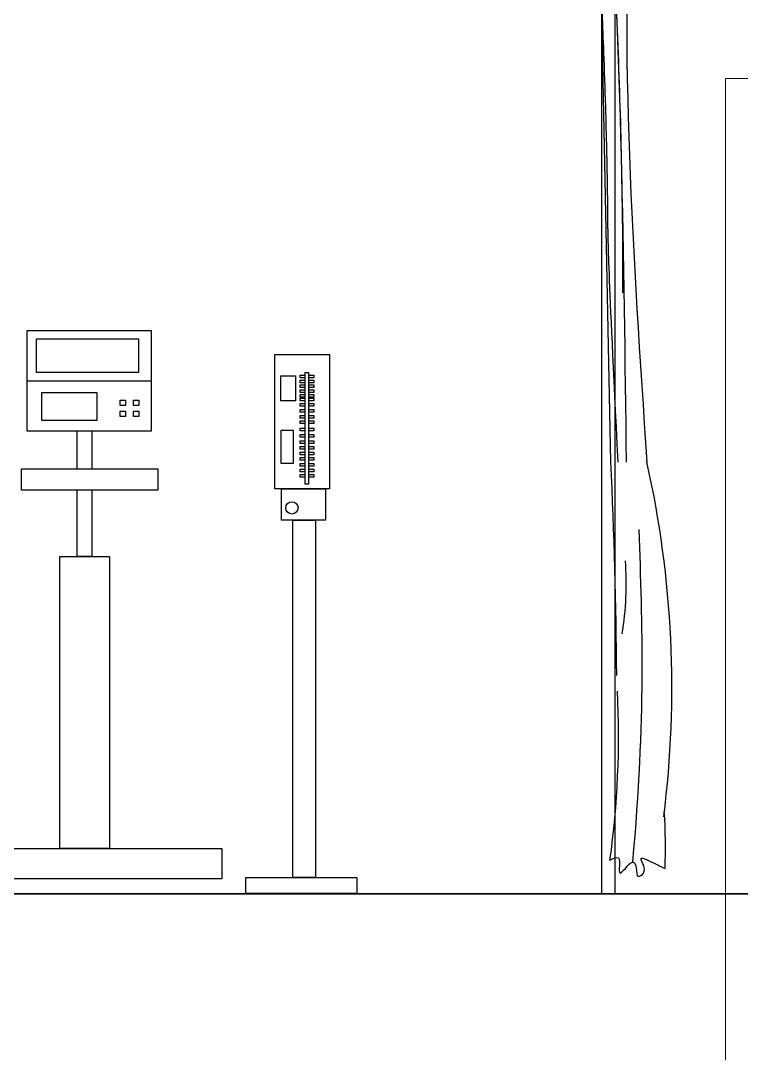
# Model space of a CAD drawing. Header units: inches. Extents: x -17070 to 527, y 504 to 2398.
# Drawn here: x -10358.153 to -10355.629, y 538.102 to 541.741 of the extents above; entities that cross this region are included whole.
import ezdxf

# ---------------------------------------------------------------- set-up
doc = ezdxf.new("R2010")
doc.units = ezdxf.units.IN
for name, color, linetype, lineweight in [('cur', 19, 'Continuous', 0), ('furniture', 42, 'Continuous', 9), ('Layer1', 2, 'Continuous', 30), ('wall', 7, 'Continuous', 30)]:
    doc.layers.add(name, color=color, linetype=linetype, lineweight=lineweight)

msp = doc.modelspace()

# ---------------------------------------------------------------- linework, layer by layer
at = {"color": 250}
for p, q in [((-10356.11912, 544.04221), (-10356.11912, 538.68517)), ((-10356.07203, 544.04221), (-10356.07203, 538.68517))]:
    msp.add_line(p, q, dxfattribs=at)
for points in [[(-10357.26296, 540.57321), (-10357.07164, 540.57321), (-10357.07164, 540.10256), (-10357.26296, 540.10256)], [(-10357.2422, 540.49814), (-10357.19122, 540.49814), (-10357.19122, 540.41105), (-10357.2422, 540.41105)], [(-10357.15764, 540.51027), (-10357.14544, 540.51027), (-10357.14544, 540.11883), (-10357.15764, 540.11883)], [(-10357.24086, 540.30788), (-10357.19927, 540.30788), (-10357.19927, 540.19131), (-10357.24086, 540.19131)], [(-10357.24053, 540.10256), (-10357.08542, 540.10256), (-10357.08542, 539.99268), (-10357.24053, 539.99268)], [(-10357.2002, 539.99268), (-10357.12084, 539.99268), (-10357.12084, 538.74202), (-10357.2002, 538.74202)], [(-10357.36444, 538.74209), (-10356.97647, 538.74209), (-10356.97647, 538.68517), (-10357.36444, 538.68517)]]:
    msp.add_lwpolyline(points, close=True, dxfattribs=at)
for points in [[(-10357.15764, 540.49091), (-10357.17505, 540.49091), (-10357.17505, 540.50024), (-10357.15764, 540.50024)], [(-10357.14544, 540.50024), (-10357.12702, 540.50024), (-10357.12702, 540.49091), (-10357.14544, 540.49091)], [(-10357.15764, 540.47329), (-10357.17505, 540.47329), (-10357.17505, 540.48261), (-10357.15764, 540.48261)], [(-10357.15764, 540.45681), (-10357.17505, 540.45681), (-10357.17505, 540.46614), (-10357.15764, 540.46614)], [(-10357.14544, 540.48261), (-10357.12702, 540.48261), (-10357.12702, 540.47329), (-10357.14544, 540.47329)], [(-10357.14544, 540.46614), (-10357.12702, 540.46614), (-10357.12702, 540.45681), (-10357.14544, 540.45681)], [(-10357.15764, 540.43935), (-10357.17505, 540.43935), (-10357.17505, 540.44867), (-10357.15764, 540.44867)], [(-10357.15764, 540.42388), (-10357.17505, 540.42388), (-10357.17505, 540.4332), (-10357.15764, 540.4332)], [(-10357.14544, 540.44867), (-10357.12702, 540.44867), (-10357.12702, 540.43935), (-10357.14544, 540.43935)], [(-10357.14544, 540.4332), (-10357.12702, 540.4332), (-10357.12702, 540.42388), (-10357.14544, 540.42388)], [(-10357.15764, 540.41042), (-10357.17505, 540.41042), (-10357.17505, 540.41975), (-10357.15764, 540.41975)], [(-10357.15764, 540.39205), (-10357.17505, 540.39205), (-10357.17505, 540.40137), (-10357.15764, 540.40137)], [(-10357.14544, 540.41975), (-10357.12702, 540.41975), (-10357.12702, 540.41042), (-10357.14544, 540.41042)], [(-10357.14544, 540.40137), (-10357.12702, 540.40137), (-10357.12702, 540.39205), (-10357.14544, 540.39205)], [(-10357.15764, 540.37102), (-10357.17505, 540.37102), (-10357.17505, 540.38034), (-10357.15764, 540.38034)], [(-10357.15764, 540.34952), (-10357.17505, 540.34952), (-10357.17505, 540.35885), (-10357.15764, 540.35885)], [(-10357.14544, 540.38034), (-10357.12702, 540.38034), (-10357.12702, 540.37102), (-10357.14544, 540.37102)], [(-10357.14544, 540.35885), (-10357.12702, 540.35885), (-10357.12702, 540.34952), (-10357.14544, 540.34952)], [(-10357.15764, 540.33083), (-10357.17505, 540.33083), (-10357.17505, 540.34015), (-10357.15764, 540.34015)], [(-10357.15764, 540.30522), (-10357.17505, 540.30522), (-10357.17505, 540.31455), (-10357.15764, 540.31455)], [(-10357.14544, 540.34015), (-10357.12702, 540.34015), (-10357.12702, 540.33083), (-10357.14544, 540.33083)], [(-10357.14544, 540.31455), (-10357.12702, 540.31455), (-10357.12702, 540.30522), (-10357.14544, 540.30522)], [(-10357.15764, 540.28291), (-10357.17505, 540.28291), (-10357.17505, 540.29224), (-10357.15764, 540.29224)], [(-10357.14544, 540.29224), (-10357.12702, 540.29224), (-10357.12702, 540.28291), (-10357.14544, 540.28291)], [(-10357.15764, 540.26124), (-10357.17505, 540.26124), (-10357.17505, 540.27057), (-10357.15764, 540.27057)], [(-10357.15764, 540.24182), (-10357.17505, 540.24182), (-10357.17505, 540.25115), (-10357.15764, 540.25115)], [(-10357.14544, 540.27057), (-10357.12702, 540.27057), (-10357.12702, 540.26124), (-10357.14544, 540.26124)], [(-10357.14544, 540.25115), (-10357.12702, 540.25115), (-10357.12702, 540.24182), (-10357.14544, 540.24182)], [(-10357.15764, 540.22089), (-10357.17505, 540.22089), (-10357.17505, 540.23022), (-10357.15764, 540.23022)], [(-10357.15764, 540.20221), (-10357.17505, 540.20221), (-10357.17505, 540.21154), (-10357.15764, 540.21154)], [(-10357.14544, 540.23022), (-10357.12702, 540.23022), (-10357.12702, 540.22089), (-10357.14544, 540.22089)], [(-10357.14544, 540.21154), (-10357.12702, 540.21154), (-10357.12702, 540.20221), (-10357.14544, 540.20221)], [(-10357.15764, 540.18191), (-10357.17505, 540.18191), (-10357.17505, 540.19123), (-10357.15764, 540.19123)], [(-10357.15764, 540.16248), (-10357.17505, 540.16248), (-10357.17505, 540.1718), (-10357.15764, 540.1718)], [(-10357.14544, 540.19123), (-10357.12702, 540.19123), (-10357.12702, 540.18191), (-10357.14544, 540.18191)], [(-10357.14544, 540.1718), (-10357.12702, 540.1718), (-10357.12702, 540.16248), (-10357.14544, 540.16248)], [(-10357.15764, 540.14305), (-10357.17505, 540.14305), (-10357.17505, 540.15238), (-10357.15764, 540.15238)], [(-10357.14544, 540.15238), (-10357.12702, 540.15238), (-10357.12702, 540.14305), (-10357.14544, 540.14305)]]:
    msp.add_lwpolyline(points, dxfattribs=at)
msp.add_circle((-10357.20359, 540.03559), 0.0217, dxfattribs=at)
at = {"layer": 'cur', "lineweight": -2, "ltscale": 0.5}
msp.add_line((-10356.08597, 540.19578), (-10356.16245, 543.9437), dxfattribs=at)
for centre, radius, start, end in [((-10374.48197, 539.32061), 18.41681, 0.398474, 2.723723), ((-10359.46635, 539.40729), 3.59395, 352.75508, 12.67356), ((-10357.10607, 539.77163), 1.07395, 350.50606, 4.20746), ((-10359.25737, 539.23939), 3.19824, 352.1385, 2.76702), ((-10357.65051, 538.84879), 1.75588, 357.53169, 4.00695)]:
    msp.add_arc(centre, radius, start, end, dxfattribs=at)
for points, knots in [([(-10356.08509, 543.98168), (-10356.09339, 543.83519), (-10356.10164, 543.72816), (-10356.11409, 543.55282), (-10356.11868, 543.48459), (-10356.1312, 543.27974), (-10356.13791, 543.14299), (-10356.14299, 542.962), (-10356.14393, 542.91794), (-10356.14513, 542.8298), (-10356.14541, 542.78574), (-10356.14536, 542.6536), (-10356.1442, 542.56556), (-10356.1401, 542.37951), (-10356.13699, 542.28152), (-10356.1301, 542.09124), (-10356.12638, 541.99895), (-10356.11892, 541.81451), (-10356.11518, 541.72237), (-10356.10944, 541.56724), (-10356.10726, 541.50421), (-10356.10379, 541.39008), (-10356.10241, 541.33898), (-10356.10036, 541.24787), (-10356.09961, 541.20788), (-10356.09842, 541.12784), (-10356.09797, 541.08782), (-10356.09701, 540.96984), (-10356.09685, 540.89185), (-10356.06163, 540.19578)], [12.8804979, 12.8804979, 12.8804979, 12.8804979, 138.8406446, 138.8406446, 219.0091044, 219.0091044, 379.3460239, 379.3460239, 430.8856938, 430.8856938, 482.4253637, 482.4253637, 585.5047036, 585.5047036, 700.4158988, 700.4158988, 808.8802573, 808.8802573, 917.3446158, 917.3446158, 991.6304513, 991.6304513, 1051.9053885, 1051.9053885, 1099.1112693, 1099.1112693, 1146.3171501, 1146.3171501, 1238.2023094, 1238.2023094, 1238.2023094, 1238.2023094]), ([(-10356.03482, 543.93023), (-10356.06199, 543.58044), (-10356.10839, 542.9651), (-10356.07963, 542.06224), (-10356.04854, 541.37386), (-10356.04499, 540.95093), (-10356.04481, 540.78811)], [19.0571695, 19.0571695, 19.0571695, 19.0571695, 509.8108073, 882.3391286, 1282.6319268, 1474.5973446, 1474.5973446, 1474.5973446, 1474.5973446]), ([(-10356.08919, 538.80194), (-10356.07705, 538.80871), (-10356.04484, 538.82582), (-10356.07138, 538.71671), (-10356.00197, 538.82725), (-10355.99624, 538.77265), (-10355.99357, 538.74716)], [0.00065709, 0.00065709, 0.00065709, 0.00065709, 0.015110961, 0.039921732, 0.067232807, 0.091138725, 0.091138725, 0.091138725, 0.091138725]), ([(-10355.99357, 538.74716), (-10355.99122, 538.74618), (-10355.9818, 538.74483), (-10355.95618, 538.76816), (-10355.99813, 538.82351), (-10355.94492, 538.7967), (-10355.90976, 538.77943), (-10355.89626, 538.77317)], [317.1329435, 317.1329435, 317.1329435, 317.1329435, 321.1806934, 332.5665239, 353.7464053, 374.8779731, 388.472702, 388.472702, 388.472702, 388.472702])]:
    msp.add_open_spline(points, degree=3, knots=knots, dxfattribs=at)
for points in [[(-10356.03482, 543.93023), (-10355.97585, 543.03129), (-10356.01469, 542.34252), (-10355.95997, 540.19579)], [(-10356.12748, 543.60565), (-10356.13591, 543.03128), (-10356.09702, 542.34252), (-10356.03243, 540.19578)]]:
    msp.add_spline(points, degree=3, dxfattribs=at)
msp.add_open_spline([(-10355.98825, 539.96009), (-10355.97674, 539.62867), (-10355.96427, 539.29729), (-10356.01071, 538.79546)], degree=3, dxfattribs=at)
at = {"layer": 'furniture', "color": 0}
for p, q in [((-10355.17591, 541.53968), (-10355.6842, 541.53968)), ((-10355.6842, 541.53968), (-10355.6842, 538.10177))]:
    msp.add_line(p, q, dxfattribs=at)
at = {"layer": 'Layer1', "color": 137}
msp.add_line((-10358.13136, 540.48027), (-10357.69664, 540.48027), dxfattribs=at)
msp.add_line((-10358.13136, 540.48027), (-10357.69664, 540.48027), dxfattribs=at)
msp.add_line((-10358.13136, 540.48027), (-10357.69664, 540.48027), dxfattribs=at)
msp.add_line((-10358.13136, 540.48027), (-10357.69664, 540.48027), dxfattribs=at)
msp.add_line((-10358.13136, 540.48027), (-10357.69664, 540.48027), dxfattribs=at)
for points in [[(-10358.13136, 540.65648), (-10357.69664, 540.65648), (-10357.69664, 540.30407), (-10358.13136, 540.30407)], [(-10358.13136, 540.65648), (-10357.69664, 540.65648), (-10357.69664, 540.30407), (-10358.13136, 540.30407)], [(-10358.13136, 540.65648), (-10357.69664, 540.65648), (-10357.69664, 540.30407), (-10358.13136, 540.30407)], [(-10358.13136, 540.65648), (-10357.69664, 540.65648), (-10357.69664, 540.30407), (-10358.13136, 540.30407)], [(-10358.13136, 540.65648), (-10357.69664, 540.65648), (-10357.69664, 540.30407), (-10358.13136, 540.30407)], [(-10358.09878, 540.62707), (-10357.74058, 540.62707), (-10357.74058, 540.50949), (-10358.09878, 540.50949)], [(-10358.09878, 540.62707), (-10357.74058, 540.62707), (-10357.74058, 540.50949), (-10358.09878, 540.50949)], [(-10358.09878, 540.62707), (-10357.74058, 540.62707), (-10357.74058, 540.50949), (-10358.09878, 540.50949)], [(-10358.09878, 540.62707), (-10357.74058, 540.62707), (-10357.74058, 540.50949), (-10358.09878, 540.50949)], [(-10358.09878, 540.62707), (-10357.74058, 540.62707), (-10357.74058, 540.50949), (-10358.09878, 540.50949)], [(-10358.07956, 540.43919), (-10357.88755, 540.43919), (-10357.88755, 540.34182), (-10358.07956, 540.34182)], [(-10358.07956, 540.43919), (-10357.88755, 540.43919), (-10357.88755, 540.34182), (-10358.07956, 540.34182)], [(-10358.07956, 540.43919), (-10357.88755, 540.43919), (-10357.88755, 540.34182), (-10358.07956, 540.34182)], [(-10358.07956, 540.43919), (-10357.88755, 540.43919), (-10357.88755, 540.34182), (-10358.07956, 540.34182)], [(-10358.07956, 540.43919), (-10357.88755, 540.43919), (-10357.88755, 540.34182), (-10358.07956, 540.34182)], [(-10357.80549, 540.41287), (-10357.78655, 540.41287), (-10357.78655, 540.3946), (-10357.80549, 540.3946)], [(-10357.80549, 540.41287), (-10357.78655, 540.41287), (-10357.78655, 540.3946), (-10357.80549, 540.3946)], [(-10357.80549, 540.41287), (-10357.78655, 540.41287), (-10357.78655, 540.3946), (-10357.80549, 540.3946)], [(-10357.80549, 540.41287), (-10357.78655, 540.41287), (-10357.78655, 540.3946), (-10357.80549, 540.3946)], [(-10357.80549, 540.41287), (-10357.78655, 540.41287), (-10357.78655, 540.3946), (-10357.80549, 540.3946)], [(-10357.75869, 540.41287), (-10357.73975, 540.41287), (-10357.73974, 540.3946), (-10357.75869, 540.3946)], [(-10357.75869, 540.41287), (-10357.73975, 540.41287), (-10357.73974, 540.3946), (-10357.75869, 540.3946)], [(-10357.75869, 540.41287), (-10357.73975, 540.41287), (-10357.73974, 540.3946), (-10357.75869, 540.3946)], [(-10357.75869, 540.41287), (-10357.73975, 540.41287), (-10357.73974, 540.3946), (-10357.75869, 540.3946)], [(-10357.75869, 540.41287), (-10357.73975, 540.41287), (-10357.73974, 540.3946), (-10357.75869, 540.3946)], [(-10357.80549, 540.37447), (-10357.78655, 540.37447), (-10357.78655, 540.35619), (-10357.80549, 540.35619)], [(-10357.80549, 540.37447), (-10357.78655, 540.37447), (-10357.78655, 540.35619), (-10357.80549, 540.35619)], [(-10357.80549, 540.37447), (-10357.78655, 540.37447), (-10357.78655, 540.35619), (-10357.80549, 540.35619)], [(-10357.80549, 540.37447), (-10357.78655, 540.37447), (-10357.78655, 540.35619), (-10357.80549, 540.35619)], [(-10357.80549, 540.37447), (-10357.78655, 540.37447), (-10357.78655, 540.35619), (-10357.80549, 540.35619)], [(-10357.75869, 540.37447), (-10357.73974, 540.37447), (-10357.73974, 540.3562), (-10357.75869, 540.35619)], [(-10357.75869, 540.37447), (-10357.73974, 540.37447), (-10357.73974, 540.3562), (-10357.75869, 540.35619)], [(-10357.75869, 540.37447), (-10357.73974, 540.37447), (-10357.73974, 540.3562), (-10357.75869, 540.35619)], [(-10357.75869, 540.37447), (-10357.73974, 540.37447), (-10357.73974, 540.3562), (-10357.75869, 540.35619)], [(-10357.75869, 540.37447), (-10357.73974, 540.37447), (-10357.73974, 540.3562), (-10357.75869, 540.35619)], [(-10358.1514, 540.17275), (-10357.67319, 540.17275), (-10357.67319, 540.09771), (-10358.1514, 540.09771)], [(-10358.1514, 540.17275), (-10357.67319, 540.17275), (-10357.67319, 540.09771), (-10358.1514, 540.09771)], [(-10358.1514, 540.17275), (-10357.67319, 540.17275), (-10357.67319, 540.09771), (-10358.1514, 540.09771)], [(-10358.1514, 540.17275), (-10357.67319, 540.17275), (-10357.67319, 540.09771), (-10358.1514, 540.09771)], [(-10358.1514, 540.17275), (-10357.67319, 540.17275), (-10357.67319, 540.09771), (-10358.1514, 540.09771)], [(-10358.01657, 539.86529), (-10357.84272, 539.86529), (-10357.84272, 538.84282), (-10358.01657, 538.84282)], [(-10358.01657, 539.86529), (-10357.84272, 539.86529), (-10357.84272, 538.84282), (-10358.01657, 538.84282)], [(-10358.01657, 539.86529), (-10357.84272, 539.86529), (-10357.84272, 538.84282), (-10358.01657, 538.84282)], [(-10358.01657, 539.86529), (-10357.84272, 539.86529), (-10357.84272, 538.84282), (-10358.01657, 538.84282)], [(-10358.01657, 539.86529), (-10357.84272, 539.86529), (-10357.84272, 538.84282), (-10358.01657, 538.84282)], [(-10358.33551, 538.84282), (-10357.44931, 538.84282), (-10357.44931, 538.73706), (-10358.33551, 538.73706)]]:
    msp.add_lwpolyline(points, close=True, dxfattribs=at)
for points in [[(-10357.95533, 540.17275), (-10357.95533, 540.30407)], [(-10357.95533, 540.17275), (-10357.95533, 540.30407)], [(-10357.95533, 540.17275), (-10357.95533, 540.30407)], [(-10357.95533, 540.17275), (-10357.95533, 540.30407)], [(-10357.95533, 540.17275), (-10357.95533, 540.30407)], [(-10357.90396, 540.30407), (-10357.90396, 540.17275)], [(-10357.90396, 540.30407), (-10357.90396, 540.17275)], [(-10357.90396, 540.30407), (-10357.90396, 540.17275)], [(-10357.90396, 540.30407), (-10357.90396, 540.17275)], [(-10357.90396, 540.30407), (-10357.90396, 540.17275)], [(-10357.90396, 540.09771), (-10357.90396, 539.86529), (-10357.95533, 539.86529), (-10357.95533, 540.09771)], [(-10357.90396, 540.09771), (-10357.90396, 539.86529), (-10357.95533, 539.86529), (-10357.95533, 540.09771)], [(-10357.90396, 540.09771), (-10357.90396, 539.86529), (-10357.95533, 539.86529), (-10357.95533, 540.09771)], [(-10357.90396, 540.09771), (-10357.90396, 539.86529), (-10357.95533, 539.86529), (-10357.95533, 540.09771)], [(-10357.90396, 540.09771), (-10357.90396, 539.86529), (-10357.95533, 539.86529), (-10357.95533, 540.09771)]]:
    msp.add_lwpolyline(points, dxfattribs=at)
at = {"layer": 'wall', "lineweight": 35}
msp.add_line((-10361.22221, 538.68481), (-10355.24593, 538.68461), dxfattribs=at)

doc.saveas('drawing.dxf')
